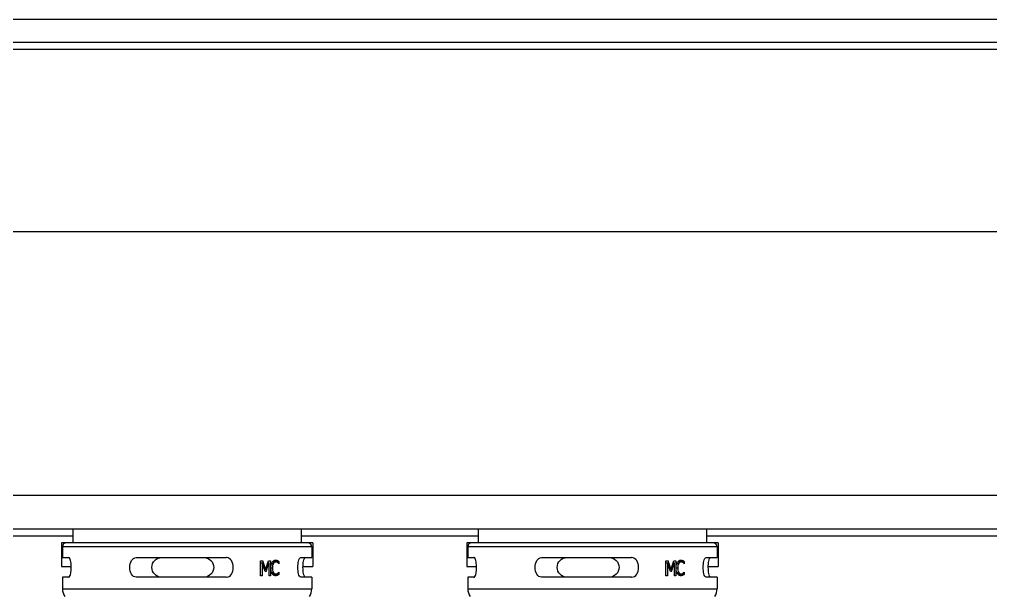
# Model space of a CAD drawing. Header units: millimetres. Extents: x 10297564 to 11610295, y -9287743 to -8409454.
# Drawn here: x 10529096 to 10530539, y -9102460 to -9101604 of the extents above; entities that cross this region are included whole.
import ezdxf

# ---------------------------------------------------------------- set-up
doc = ezdxf.new("R2010")
doc.units = ezdxf.units.MM
doc.header["$LTSCALE"] = 100
doc.layers.add('-0', color=7, linetype='Continuous')

# ---------------------------------------------------------------- blocks, each defined once
blk = doc.blocks.new('인버터 외형도')
at = {"layer": '-0', "linetype": 'Continuous'}
for p, q in [((127016, 34940.4), (115864.7, 34940.4)), ((127016, 34914.8), (115864.7, 34914.8)), ((117700.6, 34907.3), (125180, 34907.3)), ((125134.9, 34704.1), (117745.8, 34704.1)), ((127437.3, 34410.6), (115699.1, 34410.6)), ((127439.5, 34373), (115699.1, 34373)), ((120026.5, 34373), (120026.5, 34358)), ((120280.8, 34373), (120280.8, 34358)), ((120477.9, 34373), (120477.9, 34358)), ((120732.3, 34373), (120732.3, 34358)), ((119829.3, 34365.5), (120026.5, 34365.5)), ((120020, 34358), (120013.7, 34358)), ((120013.7, 34358), (120013.7, 34331.5)), ((120288, 34358), (120019.2, 34358)), ((120280.8, 34365.5), (120477.9, 34365.5)), ((120293.6, 34358), (120288, 34358)), ((120293.6, 34358), (120293.6, 34331.5)), ((120465.1, 34358), (120465.1, 34331.5)), ((120471.5, 34358), (120465.2, 34358)), ((120739.5, 34358), (120470.7, 34358)), ((120732.3, 34365.5), (121184.5, 34365.5)), ((120745.1, 34358), (120739.5, 34358)), ((120745.1, 34358), (120745.1, 34331.5)), ((120292.5, 34353.5), (120014.7, 34353.5)), ((120014.7, 34353.5), (120014.7, 34341.5)), ((120292.5, 34353.5), (120292.5, 34341.5)), ((120744, 34353.5), (120466.2, 34353.5)), ((120466.2, 34353.5), (120466.2, 34341.5)), ((120744, 34353.5), (120744, 34341.5)), ((120014.7, 34341.5), (120021.9, 34341.5)), ((120021.9, 34341.5), (120021.7, 34341.5)), ((120096.9, 34341.5), (120197.2, 34341.5)), ((120197.6, 34341.5), (120197.2, 34341.5)), ((120235.5, 34338), (120238, 34338)), ((120235.5, 34321.3), (120235.5, 34338)), ((120244.3, 34338), (120246.6, 34338)), ((120246.6, 34338), (120246.6, 34321.3)), ((120248.8, 34336.7), (120252.4, 34336.7)), ((120249.2, 34337.2), (120255.9, 34337.2)), ((120250.6, 34338.2), (120254.4, 34338.2)), ((120255.9, 34337.2), (120255.9, 34334.5)), ((120280.4, 34341.5), (120292.5, 34341.5)), ((120466.2, 34341.5), (120473.3, 34341.5)), ((120473.3, 34341.5), (120473.2, 34341.5)), ((120548.3, 34341.5), (120648.6, 34341.5)), ((120649.1, 34341.5), (120648.6, 34341.5)), ((120687, 34338), (120689.4, 34338)), ((120687, 34321.3), (120687, 34338)), ((120695.8, 34338), (120698.1, 34338)), ((120698.1, 34338), (120698.1, 34321.3)), ((120700.3, 34336.7), (120703.8, 34336.7)), ((120700.7, 34337.2), (120707.4, 34337.2)), ((120702.1, 34338.2), (120705.9, 34338.2)), ((120707.4, 34337.2), (120707.4, 34334.5)), ((120731.9, 34341.5), (120744, 34341.5)), ((120013.7, 34331.5), (120024.6, 34331.5)), ((120235.5, 34335.7), (120237.2, 34335.7)), ((120237.2, 34335.7), (120237.2, 34321.3)), ((120239.6, 34328.7), (120241.2, 34328.7)), ((120241.7, 34325.9), (120240.6, 34325.9)), ((120243.6, 34335.7), (120245, 34335.7)), ((120245, 34321.3), (120245, 34335.7)), ((120246.9, 34329.9), (120248.6, 34329.9)), ((120247.8, 34335), (120249.7, 34335)), ((120255.9, 34334.5), (120255.8, 34334.5)), ((120255.8, 34325.4), (120255.9, 34325.4)), ((120255.9, 34325.4), (120255.9, 34322.7)), ((120282.7, 34331.5), (120293.6, 34331.5)), ((120465.1, 34331.5), (120476, 34331.5)), ((120687, 34335.7), (120688.7, 34335.7)), ((120688.7, 34335.7), (120688.7, 34321.3)), ((120691.1, 34328.7), (120692.7, 34328.7)), ((120693.1, 34325.9), (120692.1, 34325.9)), ((120695, 34335.7), (120696.5, 34335.7)), ((120696.5, 34321.3), (120696.5, 34335.7)), ((120698.4, 34329.9), (120700.1, 34329.9)), ((120699.3, 34335), (120701.2, 34335)), ((120707.4, 34334.5), (120707.3, 34334.5)), ((120707.3, 34325.4), (120707.4, 34325.4)), ((120707.4, 34325.4), (120707.4, 34322.7)), ((120734.2, 34331.5), (120745.1, 34331.5)), ((120021.9, 34319.6), (120014.7, 34319.6)), ((120014.7, 34319.6), (120014.7, 34306.6)), ((120021.7, 34319.6), (120021.9, 34319.6)), ((120197.2, 34319.6), (120096.9, 34319.6)), ((120197.2, 34319.6), (120197.6, 34319.6)), ((120237.2, 34321.3), (120235.5, 34321.3)), ((120246.6, 34321.3), (120245, 34321.3)), ((120247.8, 34324.9), (120249.8, 34324.9)), ((120248.7, 34323.2), (120252.4, 34323.2)), ((120249.2, 34322.7), (120255.9, 34322.7)), ((120250.4, 34321.8), (120254.4, 34321.8)), ((120292.5, 34319.6), (120280.4, 34319.6)), ((120292.5, 34319.6), (120292.5, 34306.6)), ((120473.3, 34319.6), (120466.2, 34319.6)), ((120466.2, 34319.6), (120466.2, 34306.6)), ((120473.2, 34319.6), (120473.3, 34319.6)), ((120648.6, 34319.6), (120548.3, 34319.6)), ((120648.6, 34319.6), (120649.1, 34319.6)), ((120688.7, 34321.3), (120687, 34321.3)), ((120698.1, 34321.3), (120696.5, 34321.3)), ((120699.2, 34324.9), (120701.2, 34324.9)), ((120700.2, 34323.2), (120703.8, 34323.2)), ((120700.6, 34322.7), (120707.4, 34322.7)), ((120701.9, 34321.8), (120705.9, 34321.8)), ((120744, 34319.6), (120731.9, 34319.6)), ((120744, 34319.6), (120744, 34306.6)), ((120014.7, 34306.6), (120292.5, 34306.6)), ((120466.2, 34306.6), (120744, 34306.6))]:
    blk.add_line(p, q, dxfattribs=at)
for centre, radius, start, end in [((120019.2, 34353.5), 4.51, 90, 180), ((120288, 34353.5), 4.51, 0, 90), ((120470.7, 34353.5), 4.51, 90, 180), ((120739.5, 34353.5), 4.51, 0, 90), ((120021.9, 34340.9), 0.578, 81.006, 88.819), ((120254, 34332.7), 6.6, 142.1374, 146.9502), ((120473.3, 34340.9), 0.578, 81.006, 88.819), ((120705.5, 34332.7), 6.6, 142.1374, 146.9502), ((120021.9, 34320.2), 0.579, 271.0445, 279.0328), ((120253.5, 34326.9), 6.09, 213.7126, 217.2417), ((120473.3, 34320.2), 0.579, 271.0445, 279.0328), ((120705, 34326.9), 6.09, 213.7126, 217.2417), ((120029.8, 34306.6), 15, 180, 214.4319), ((120277.5, 34306.6), 15, 325.5681, 0), ((120481.3, 34306.6), 15, 180, 214.4319), ((120729, 34306.6), 15, 325.5681, 0)]:
    blk.add_arc(centre, radius, start, end, dxfattribs=at)
for centre, major_axis, ratio, start_param, end_param in [((120153.6, 34313), (-111.7, 308.4), 0.267681, -1.616846, -1.586758), ((120153.6, 34344.9), (111.2, 318.9), 0.260915, -1.530666, -1.501599), ((120605.1, 34313), (-111.7, 308.4), 0.267681, -1.616846, -1.586758), ((120605.1, 34344.9), (111.2, 318.9), 0.260915, -1.530666, -1.501599), ((120153.6, 34308.1), (-111.5, 313.4), 0.264399, 4.675106, 4.706283), ((120153.6, 34340.4), (111.6, 310.5), 0.26632, 4.761126, 4.792529), ((120605.1, 34308.1), (-111.5, 313.4), 0.264399, 4.675106, 4.706283), ((120605.1, 34340.4), (111.6, 310.5), 0.26632, 4.761126, 4.792529)]:
    blk.add_ellipse(centre, major_axis=major_axis, ratio=ratio, start_param=start_param, end_param=end_param, dxfattribs=at)
for points, knots in [([(120022.8, 34320.3), (120023.7, 34321.8), (120024.4, 34325.8), (120024.7, 34331.7), (120024.2, 34337), (120023.3, 34340.1), (120022.4, 34341.4), (120021.9, 34341.5)], [0, 0, 0, 0, 0.237449, 0.535172, 0.821181, 0.933498, 1, 1, 1, 1]), ([(120096.9, 34319.6), (120092.5, 34319.6), (120087.1, 34330.5), (120092.5, 34341.5), (120096.9, 34341.5)], [0, 0, 0, 0, 0.500001, 1, 1, 1, 1]), ([(120125.3, 34319.6), (120122.5, 34319.6), (120116.7, 34322), (120113.2, 34330.5), (120116.7, 34339.1), (120122.5, 34341.5), (120125.3, 34341.5)], [0, 0, 0, 0, 0.249888, 0.5, 0.750113, 1, 1, 1, 1]), ([(120172.3, 34341.5), (120175.1, 34341.5), (120180.9, 34339.1), (120184.4, 34330.5), (120180.9, 34322), (120175.1, 34319.6), (120172.3, 34319.6)], [0, 0, 0, 0, 0.249886, 0.499995, 0.750107, 1, 1, 1, 1]), ([(120197.6, 34319.6), (120202, 34319.6), (120208, 34330.5), (120202, 34341.5), (120197.6, 34341.5)], [0, 0, 0, 0, 0.499999, 1, 1, 1, 1]), ([(120246.9, 34329.9), (120246.9, 34331.6), (120247.2, 34333.9), (120248.2, 34335.9), (120248.5, 34336.3)], [0, 0, 0, 0, 0.761672, 1, 1, 1, 1]), ([(120252.4, 34336.7), (120251.6, 34336.7), (120250.5, 34336.1), (120249.9, 34335.2), (120249.7, 34335)], [0, 0, 0, 0, 0.718017, 1, 1, 1, 1]), ([(120280.4, 34319.6), (120279.8, 34319.6), (120278.5, 34321), (120277.4, 34324.7), (120276.7, 34330.5), (120277.4, 34336.4), (120278.5, 34340), (120279.8, 34341.5), (120280.4, 34341.5)], [0, 0, 0, 0, 0.077309, 0.200072, 0.500002, 0.799928, 0.922691, 1, 1, 1, 1]), ([(120285.3, 34319.6), (120284.8, 34319.7), (120283.9, 34321.3), (120283.3, 34323.7), (120282.8, 34327), (120282.6, 34331.7), (120283, 34336.3), (120283.9, 34339.8), (120284.8, 34341.4), (120285.3, 34341.5)], [0, 0, 0, 0, 0.072071, 0.194943, 0.343142, 0.500286, 0.80521, 0.928016, 1, 1, 1, 1]), ([(120474.2, 34320.3), (120475.2, 34321.8), (120475.9, 34325.8), (120476.2, 34331.7), (120475.6, 34337), (120474.7, 34340.1), (120473.9, 34341.4), (120473.4, 34341.5)], [0, 0, 0, 0, 0.237449, 0.535172, 0.821181, 0.933498, 1, 1, 1, 1]), ([(120548.3, 34319.6), (120544, 34319.6), (120538.5, 34330.5), (120544, 34341.5), (120548.3, 34341.5)], [0, 0, 0, 0, 0.500001, 1, 1, 1, 1]), ([(120576.8, 34319.6), (120574, 34319.6), (120568.2, 34322), (120564.7, 34330.5), (120568.2, 34339.1), (120574, 34341.5), (120576.8, 34341.5)], [0, 0, 0, 0, 0.249888, 0.5, 0.750113, 1, 1, 1, 1]), ([(120623.8, 34341.5), (120626.6, 34341.5), (120632.4, 34339.1), (120635.9, 34330.5), (120632.4, 34322), (120626.6, 34319.6), (120623.8, 34319.6)], [0, 0, 0, 0, 0.249886, 0.499995, 0.750107, 1, 1, 1, 1]), ([(120649.1, 34319.6), (120653.5, 34319.6), (120659.5, 34330.5), (120653.5, 34341.5), (120649.1, 34341.5)], [0, 0, 0, 0, 0.499999, 1, 1, 1, 1]), ([(120698.4, 34329.9), (120698.4, 34331.6), (120698.6, 34333.9), (120699.7, 34335.9), (120699.9, 34336.3)], [0, 0, 0, 0, 0.761672, 1, 1, 1, 1]), ([(120703.8, 34336.7), (120703.1, 34336.7), (120702, 34336.1), (120701.3, 34335.2), (120701.2, 34335)], [0, 0, 0, 0, 0.718017, 1, 1, 1, 1]), ([(120731.9, 34319.6), (120731.3, 34319.6), (120730, 34321), (120728.9, 34324.7), (120728.2, 34330.5), (120728.9, 34336.4), (120730, 34340), (120731.3, 34341.5), (120731.9, 34341.5)], [0, 0, 0, 0, 0.077309, 0.200072, 0.500002, 0.799928, 0.922691, 1, 1, 1, 1]), ([(120736.8, 34319.6), (120736.2, 34319.7), (120735.4, 34321.3), (120734.7, 34323.7), (120734.3, 34327), (120734.1, 34331.7), (120734.4, 34336.3), (120735.4, 34339.8), (120736.2, 34341.4), (120736.8, 34341.5)], [0, 0, 0, 0, 0.072071, 0.194943, 0.343142, 0.500286, 0.80521, 0.928016, 1, 1, 1, 1]), ([(120248.5, 34323.5), (120248.2, 34323.9), (120247.2, 34325.9), (120246.9, 34328.2), (120246.9, 34329.9)], [0, 0, 0, 0, 0.237909, 1, 1, 1, 1]), ([(120699.9, 34323.5), (120699.7, 34323.9), (120698.6, 34325.9), (120698.4, 34328.2), (120698.4, 34329.9)], [0, 0, 0, 0, 0.237909, 1, 1, 1, 1]), ([(120022, 34319.6), (120022, 34319.6), (120022.2, 34319.7), (120022.3, 34319.8), (120022.4, 34319.9)], [0, 0, 0, 0, 0.462042, 1, 1, 1, 1]), ([(120022.4, 34319.9), (120022.5, 34319.9), (120022.6, 34320.1), (120022.7, 34320.2), (120022.8, 34320.3)], [0, 0, 0, 0, 0.469649, 1, 1, 1, 1]), ([(120252.3, 34321.3), (120252, 34321.3), (120250.6, 34321.4), (120249.3, 34322.3), (120248.7, 34323.2)], [0, 0, 0, 0, 0.234942, 1, 1, 1, 1]), ([(120249.8, 34324.9), (120249.9, 34324.6), (120250.5, 34323.8), (120251.6, 34323.2), (120252.4, 34323.2)], [0, 0, 0, 0, 0.28222, 1, 1, 1, 1]), ([(120473.4, 34319.6), (120473.5, 34319.6), (120473.7, 34319.7), (120473.8, 34319.8), (120473.9, 34319.9)], [0, 0, 0, 0, 0.462042, 1, 1, 1, 1]), ([(120473.9, 34319.9), (120474, 34319.9), (120474.1, 34320.1), (120474.2, 34320.2), (120474.2, 34320.3)], [0, 0, 0, 0, 0.469649, 1, 1, 1, 1]), ([(120703.8, 34321.3), (120703.5, 34321.3), (120702.1, 34321.4), (120700.8, 34322.3), (120700.2, 34323.2)], [0, 0, 0, 0, 0.234942, 1, 1, 1, 1]), ([(120701.2, 34324.9), (120701.4, 34324.6), (120702, 34323.8), (120703.1, 34323.2), (120703.8, 34323.2)], [0, 0, 0, 0, 0.28222, 1, 1, 1, 1])]:
    blk.add_open_spline(points, degree=3, knots=knots, dxfattribs=at)
for points in [[(120248.8, 34336.8), (120249.3, 34337.5), (120250.1, 34338.1), (120250.9, 34338.4)], [(120250.9, 34338.4), (120251.4, 34338.5), (120251.9, 34338.6), (120252.4, 34338.6)], [(120252.4, 34338.6), (120253.1, 34338.6), (120253.8, 34338.5), (120254.4, 34338.2)], [(120254.5, 34335.9), (120253.9, 34336.4), (120253.1, 34336.7), (120252.4, 34336.7)], [(120254.4, 34338.2), (120255, 34337.9), (120255.5, 34337.6), (120255.9, 34337.2)], [(120255.4, 34335), (120255.1, 34335.4), (120254.8, 34335.7), (120254.5, 34335.9)], [(120700.3, 34336.8), (120700.8, 34337.5), (120701.5, 34338.1), (120702.4, 34338.4)], [(120702.4, 34338.4), (120702.8, 34338.5), (120703.3, 34338.6), (120703.8, 34338.6)], [(120703.8, 34338.6), (120704.5, 34338.6), (120705.2, 34338.5), (120705.9, 34338.2)], [(120706, 34335.9), (120705.4, 34336.4), (120704.6, 34336.7), (120703.8, 34336.7)], [(120705.9, 34338.2), (120706.4, 34337.9), (120706.9, 34337.6), (120707.4, 34337.2)], [(120706.9, 34335), (120706.6, 34335.4), (120706.3, 34335.7), (120706, 34335.9)], [(120249.7, 34335), (120248.8, 34333.5), (120248.6, 34331.7), (120248.6, 34329.9)], [(120248.6, 34329.9), (120248.6, 34328.2), (120248.9, 34326.4), (120249.8, 34324.9)], [(120254.6, 34324.1), (120255.1, 34324.4), (120255.5, 34324.9), (120255.8, 34325.4)], [(120255.8, 34334.5), (120255.7, 34334.7), (120255.5, 34334.9), (120255.4, 34335)], [(120701.2, 34335), (120700.3, 34333.5), (120700.1, 34331.7), (120700.1, 34329.9)], [(120700.1, 34329.9), (120700.1, 34328.2), (120700.3, 34326.4), (120701.2, 34324.9)], [(120706.1, 34324.1), (120706.5, 34324.4), (120707, 34324.9), (120707.3, 34325.4)], [(120707.3, 34334.5), (120707.2, 34334.7), (120707, 34334.9), (120706.9, 34335)], [(120254.4, 34321.8), (120253.8, 34321.5), (120253, 34321.3), (120252.3, 34321.3)], [(120252.4, 34323.2), (120253.2, 34323.2), (120254, 34323.5), (120254.6, 34324.1)], [(120255.9, 34322.7), (120255.4, 34322.4), (120255, 34322), (120254.4, 34321.8)], [(120703.8, 34323.2), (120704.6, 34323.2), (120705.5, 34323.5), (120706.1, 34324.1)], [(120705.9, 34321.8), (120705.2, 34321.5), (120704.5, 34321.3), (120703.8, 34321.3)], [(120707.4, 34322.7), (120706.9, 34322.4), (120706.4, 34322), (120705.9, 34321.8)]]:
    blk.add_open_spline(points, degree=3, dxfattribs=at)

msp = doc.modelspace()

# ---------------------------------------------------------------- block references
at = {"xscale": 1.333333333333333, "yscale": 1.333333333333333, "zscale": 1.333333333333333}
msp.add_blockref('인버터 외형도', (10369140.6, -9148191), dxfattribs=at)

doc.saveas('drawing.dxf')
